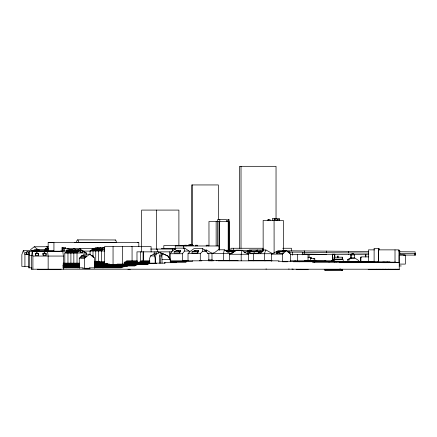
<?xml version="1.0" encoding="UTF-8"?>
<svg xmlns="http://www.w3.org/2000/svg" width="437" height="437" viewBox="0 0 437 437"><rect width="100%" height="100%" fill="white"/><g stroke="black" fill="none" stroke-linecap="round" stroke-linejoin="round"><path stroke-width="0.66" d="M300.918 269.268L300.918 269.673L300.918 269.208M377.781 262.38L377.787 261.867M382.812 262.692L382.817 262.178M363.442 262.293L373.318 262.435L373.324 261.921L331.776 261.331M334.092 261.632L334.19 257.191L342.275 257.191L342.373 259.108M342.275 257.191L342.182 259.108L334.097 259.108M45.175 250.756L45.191 250.423L48.261 250.472M200.288 260.829L200.288 253.657L202.435 251.493L202.637 248.593L194.055 248.593L190.068 251.493L188.025 253.657L188.025 260.829M182.382 260.829L182.382 253.744L184.501 251.057L184.747 248.15L176.559 248.15L172.293 251.057L170.168 253.744L170.168 259.54M169.922 259.857L169.922 258.535L167.939 255.945L160.494 252.63L159.652 255.945L159.401 263.156M63.409 269.208L63.409 256.06L62.764 251.204L32.267 251.204L31.606 256.06L31.606 269.208M170.343 262.561L170.343 259.562L167.562 255.945L162.444 253.536L161.521 253.536L160.543 259.562L160.543 263.156M59.727 251.373L29.071 251.401L28.449 255.317L28.449 267.815L31.863 267.815M211.989 260.365L211.989 253.52L214.999 252.318L218.309 249.778L224.334 249.778L223.504 253.52L223.504 260.365M334.097 259.988L334.19 257.191M160.494 252.63L159.254 252.63L156.025 253.984L155.408 258.535L155.408 263.156M334.879 259.988L334.977 259.414M229.518 260.829L229.518 254.258L232.834 252.679L236.308 250.215L242.032 250.215L241.175 254.258L241.175 260.829M162.444 253.536L161.93 255.945L162.056 263.156M206.302 251.728L206.674 250.062L203.986 250.062M156.025 253.984L153.961 253.984L150.486 255.945L149.596 258.535L149.596 263.156M53.609 251.57L53.177 250.363L23.407 250.363L21.85 254.602L21.85 266.417L28.897 266.417M247.413 253.722L272.672 253.722L265.904 249.98L264.341 253.722L264.319 260.829M86.165 256.585L86.608 255.754L81.511 255.754L80.905 256.585L80.905 257.83L84.609 257.83L86.165 256.585L84.609 256.585L84.002 255.754L83.407 256.585L82.719 255.754L82.145 256.585L81.511 255.754M176.947 250.538L178.678 250.538L177.93 251.532L176.947 250.538L176.078 251.532L174.15 251.597L174.15 252.957L179.492 252.957L180.563 251.597L180.41 250.406L177.198 250.406L174.15 251.597M178.678 250.538L177.93 251.532L180.563 251.597M180.41 250.406L179.492 251.597L179.492 252.957M38.511 249.576L37.953 250.215L39.494 250.215L38.511 249.576L34.714 249.576L33.731 250.215M192.023 253.127L192.023 251.668L195.749 250.385L198.414 250.385L198.737 251.668L197.245 253.165L192.105 253.045M194.634 250.969L195.459 251.668L196.197 250.969L194.634 250.969L193.799 251.668L192.023 251.668M353.009 253.509L351.528 254.891L351.528 258.048L350.474 258.043L350.474 254.891L352.227 253.509L353.009 253.509L354.675 254.891L354.675 258.01L351.528 258.048M77.016 263.626L77.016 253.007L80.79 249.554L86.406 253.007L86.406 254.334M248.74 253.149L251.302 250.811L247.637 251.319L247.637 253.149L248.74 253.149L248.74 251.319L251.302 250.811M258.262 253.149L260.578 251.035L252.351 251.035L250.04 251.455L250.04 253.149L258.262 253.149L258.262 251.455L260.578 251.035M260.774 253.149L263.293 250.849L259.742 251.335L259.742 253.149L260.774 253.149L260.774 251.335L263.293 250.849M257.606 249.98L256.448 251.035L254.143 251.45L254.126 253.149L253.493 253.722L253.493 260.365M230.326 251.04L231.217 250.264M229.556 253.28L231.943 253.28L234.5 251.04L226.339 251.04M277.511 253.531L279.756 251.625L276.326 251.876L276.326 253.531L277.511 253.531L277.511 251.876L279.756 251.625M271.601 261.299L271.601 254.121L282.362 254.121L286.388 250.701L290.671 254.121L290.671 261.763M104.186 248.669L101.389 251.002L101.389 262.227M35.588 250.412L36.604 249.576M79.272 268.28L79.272 258.158L81.255 256.574M82.249 255.782L84.232 254.203L89.651 254.203L94.654 257.852L94.654 268.28M79.272 258.158L84.658 258.158L89.651 254.203M30.464 249.713L34.244 246.774L48.278 246.714M79.376 250.352L76.065 252.805L75.694 252.805L75.694 251.057L79.376 250.352L75.049 251.057L75.049 252.805L75.443 252.805L75.443 251.057M70.412 250.685L71.788 249.975L70.155 251.188M71.362 249.98L67.549 250.232L67.549 252.805L69.062 251.996M68.997 252.242L67.964 253.007L67.964 263.156M70.554 251.089L72.624 249.554M71.936 252.242L70.903 253.007L70.903 263.156M75.557 249.554L73.487 251.089L73.449 252.805L73.831 252.805L73.831 251.057L76.71 250.674L73.449 251.057L73.831 251.057M77.229 251.188L78.665 250.417M79.004 250.352L75.694 252.805M74.869 252.242L73.837 253.007L73.837 263.626M76.426 251.089L78.496 249.554M78.081 250.352L74.388 251.057L74.476 252.739M95.337 248.915L95.337 250.598L94.572 250.598L94.572 248.915L103.165 248.926L100.761 250.598L100.106 250.598L100.106 248.915M96.867 248.762L93.086 248.762L93.086 250.598L94.436 249.86M94.13 250.221L93.015 251.002L93.015 256.148M95.801 249.052L98.035 247.495M96.856 250.221L95.741 251.002L95.741 261.763M97.97 249.445L100.761 247.495M96.473 248.915L96.473 250.598L97.62 250.035M97.347 248.915L97.347 250.598L98.784 250.035M99.155 250.527L98.472 251.002L98.472 261.763M100.783 249.39L103.493 247.495M101.034 249.959L102.509 248.915M100.133 250.188L99.204 250.598L99.204 248.915M331.492 260.813L334.289 259.108M64.802 263.156L64.802 253.007L66.517 251.936M69.144 250.286L70.319 249.554L80.79 249.554M175.226 251.597L177.198 250.406M90.071 255.039L90.071 251.002L96.014 247.495L104.847 247.495M29.312 254.066L26.318 254.066L25.756 252.493L27.012 251.756L28.82 252.247M115.144 240.137L115.428 239.973L115.996 240.618L116.439 242.393L115.996 242.562M194.787 250.936L195.749 250.385L194.585 251.029M347.721 261.337L347.721 259.518L350.19 258.114M347.721 259.518L348.879 259.518L351.348 258.114L354.959 258.114L358.695 260.534L358.695 261.845M244.354 252.788L249.38 249.98L265.904 249.98M271.601 254.121L278.172 250.701L286.388 250.701M25.756 252.493L27.842 251.756M35.271 253.547L36.664 252.93L38.489 253.547L38.489 255.241L35.495 255.241L35.271 253.547L36.97 252.93M42.902 253.547L44.345 252.93L46.093 253.547L46.093 255.241L43.126 255.241L42.902 253.547L44.65 252.93M115.428 239.973L77.66 239.853L76.923 240.547L76.409 242.573M350.474 258.043L350.938 257.901M324.593 269.776L341.248 269.776M74.388 251.057L78.076 250.352M75.049 251.057L78.36 250.352M45.311 249.194L48.267 248.943L45.306 248.877M226.437 251.499L231.943 251.499L234.5 251.04M72.165 251.057L72.471 251.057L72.471 252.805L72.165 252.805L72.165 251.057L75.574 250.505L75.268 250.505M72.842 251.057L76.257 250.505L72.842 251.057L72.842 252.805L73.154 252.805L73.154 251.057M278.975 251.887L285.492 251.466L278.975 251.887L278.975 253.531L283.056 253.531L283.056 251.887M339.325 269.208L340.658 269.006M233.331 252.679L233.331 251.483L235.188 251.209M68.538 251.057L68.909 251.057L68.909 252.805L68.538 252.805L68.538 251.057L71.783 250.674L71.411 250.674M69.188 251.057L69.554 251.057L69.554 252.805L69.188 252.805L69.188 251.057L72.427 250.674L72.061 250.674M73.771 250.674L70.215 251.057L70.215 252.805L69.887 252.805L69.887 251.057L73.088 250.674M70.898 251.057L70.898 252.805L70.494 252.805L70.494 251.057L74.689 250.674L71.439 251.057L71.439 252.805L71.815 252.805L71.815 251.057M45.306 249.063L46.191 248.97M45.748 249.762L45.153 249.806L45.142 250.756L45.257 249.806L45.748 249.713L45.306 249.62M45.164 249.156L48.092 248.937L45.164 249.063M67.549 250.232L71.788 249.975M66.806 250.232L67.232 250.232L67.232 252.805L66.806 252.805L66.806 250.232L71.04 249.986L70.619 249.98M66.249 250.232L66.664 250.232L66.664 252.805L66.249 252.805L66.249 250.232L70.466 249.986L70.057 249.986M313.531 258.933L314.804 258.873L314.804 260.905M45.142 250.423L45.164 249.806M137.606 242.568L138.813 242.557L138.813 246.637M399.249 264.09L405.356 264.09L405.356 255.192L399.249 255.213L399.243 269.673L368.216 269.678M104.705 250.494L104.225 248.811L104.623 248.811M382.686 262.211L390.126 262.178L390.126 262.692M378.333 262.233L384.647 262.205M382.845 262.205L388.045 262.178L388.045 262.692M387.772 262.697L389.187 262.692L389.187 262.178L390.126 262.178M384.063 262.708L387.171 262.692L387.171 262.178L388.045 262.178M78.605 242.568L48.152 242.568L48.152 250.756M116.439 242.393L78.818 242.453L78.289 240.547L77.66 239.853M48.152 242.568L53.931 242.562L53.931 251.433M29.071 251.401L29.7 255.541L32.311 255.536M74.596 242.562L138.813 242.557M184.906 245.589L163.815 245.589L163.815 248.456M186.266 245.589L193.596 245.589M218.959 245.965L175.259 245.965L175.259 249.347M263.243 248.26L230.927 248.26L230.927 250.308M282.679 248.26L291.479 248.26L291.479 250.991M161.308 248.456L175.592 248.456M63.108 251.089L63.108 248.544L94.294 248.544M67.227 248.544L68.953 248.544M93.239 248.915L92.038 248.915L92.038 250.598L92.786 250.598L92.786 248.915M150.667 249.057L175.395 249.057M45.475 249.576L37.997 249.582L34.244 246.774M374.575 249.866L368.467 249.866L368.467 261.659M225.082 250.264L239.41 250.264M79.731 250.319L82.101 250.319L82.598 250.904L82.598 252.482L80.239 252.482L79.731 250.319L80.239 250.904L80.239 252.482M31.54 250.565L35.921 250.565M398.571 250.63L399.751 250.63L399.751 254.667M80.239 250.904L82.598 250.904M398.457 250.931L399.697 250.931L399.697 254.88M90.071 251.002L104.733 251.002M60.339 251.089L66.566 251.089M69.887 251.057L70.215 251.057M82.686 251.089L90.546 251.089M184.501 251.057L189.106 251.057L189.822 251.952M82.97 251.275L83.374 251.275L82.156 250.947M247.637 251.319L248.74 251.319M259.742 251.335L260.774 251.335M233.331 251.483L234.451 251.483M250.04 251.455L258.262 251.455M202.435 251.493L206.422 251.493L207.318 252.99L208.842 253.657L208.842 260.829M195.459 251.668L198.737 251.668L198.414 250.385L197.245 251.668L197.245 253.165M83.636 251.827L84.712 251.827L85.122 253.007M171.861 251.854L136.983 251.854L136.983 262.227M276.326 251.876L277.511 251.876M288.589 252.1L289.862 252.1L289.862 253.476M288.77 252.127L302.388 252.127L302.388 254.842M302.317 252.504L368.817 253.078M74.388 252.805L74.771 252.805L74.771 251.057M64.802 253.007L86.406 253.007M414.932 253.449L399.68 253.334M36.664 252.93L38.489 253.547M44.345 252.93L46.093 253.547M211.989 253.52L230.731 253.52L227.808 252.318L224.334 249.778M188.025 253.657L200.288 253.657M207.477 253.657L213.147 253.586L210.142 252.286L206.674 250.062M170.168 253.744L182.382 253.744M229.518 254.258L248.604 254.258L248.604 260.829M290.387 254.569L309.101 254.569L309.101 257.289M23.407 250.363L24.925 254.602L28.897 254.602M350.474 254.891L354.675 254.891M399.473 251.756L415.15 251.865L415.123 255.126L415.003 253.449M91.311 255.814L93.015 255.814L93.622 256.524L93.622 257.48L92.322 256.524L93.622 256.524M150.486 255.945L154.545 255.945L155.162 258.535L155.162 263.156M159.652 255.945L161.04 255.945M32.267 251.204L32.912 256.06L63.409 256.06M368.79 256.88L360.929 256.88L360.929 261.905M307.992 257.289L310.488 257.289L310.488 260.829M361.388 257.497L360.438 257.497L360.438 261.9M311.04 257.934L311.69 257.934L310.341 257.896M162.056 259.562L170.343 259.562M208.427 259.9L212.404 259.9M183.185 260.365L188.314 260.365M248.762 260.365L272.06 260.365M304.294 260.365L314.198 260.365M126.572 260.829L137.3 260.829M141.135 260.829L149.804 260.829M170.168 260.829L201.899 260.829M208.706 260.829L213.371 260.829L213.371 260.365M279.106 260.829L218.058 260.829L218.09 260.365M290.387 260.829L332.136 260.829L332.136 261.293M94.376 261.299L99.407 261.293M126.386 261.293L137.3 261.293M140.424 261.293L149.804 261.293M170.179 261.293L192.553 261.293L192.553 260.829M278.325 261.299L339.636 261.293L339.636 261.763M104.689 261.763L94.627 261.763L94.627 261.293M124.955 261.763L136.989 261.763M139.676 261.763L149.831 261.763M170.179 261.763L186.233 261.763L186.233 261.293M287.475 261.763L282.362 261.763L282.362 254.121M373.318 262.435L372.308 262.418L372.313 261.905L372.308 262.418L373.466 262.418L373.466 261.905L355.057 261.708M94.561 262.227L104.563 262.227M124.687 262.227L149.831 262.227M170.496 262.227L186.031 262.227L186.031 261.763M395.594 262.692L395.594 262.178L394.616 262.178L394.616 262.692L390.104 262.681M395.256 262.648L399.243 262.648L339.21 262.692M94.561 262.692L104.711 262.692M124.141 262.692L149.449 262.692M63.185 263.156L79.561 263.156M94.534 263.156L104.711 263.156M124.141 263.156L165.104 263.156L165.104 262.692M63.185 263.626L79.561 263.626M94.534 263.626L107.923 263.626M63.185 264.09L79.501 264.09M94.567 264.09L109.709 264.09M117.143 264.09L148.127 264.09L148.127 263.626M63.278 264.554L79.223 264.554M94.665 264.554L147.919 264.554L147.919 264.09M62.917 265.019L79.354 265.019M94.392 265.019L136.885 265.019L136.885 264.554M62.917 265.483L79.354 265.483M94.9 265.483L135.841 265.483L135.841 265.019M62.928 265.953L79.354 265.953M95.026 265.953L134.913 265.953L134.913 265.483M399.167 265.953L401.259 265.953M62.928 266.417L79.354 266.417M94.72 266.417L127.495 266.417M63.179 266.881L79.31 266.881M94.567 266.881L124.048 266.881L124.048 266.417M62.983 267.346L79.217 267.346M94.474 267.346L122.409 267.346L122.409 266.881M62.983 267.815L83.145 267.815M89.274 267.815L121.284 267.815L121.284 267.346M82.637 268.28L89.989 268.28M89.989 268.744L84.658 268.744L84.658 258.158M399.243 269.208L31.382 269.208L31.382 267.815M341.843 270.678L341.843 269.492L341.636 270.612M342.166 269.492L342.351 270.612L325.008 270.612L324.778 269.711M127.954 269.673L130.27 269.673M308.254 269.673L296.264 269.673L296.264 269.208M324.199 269.776L341.434 269.711L341.663 270.612L341.663 269.492M63.108 248.544L64.589 248.544L64.589 251.089M73.411 248.544L74.847 248.544M79.49 248.544L80.708 248.544M131.674 246.61L132.067 246.61L132.067 260.829M378.77 262.129L384.615 262.145M388.542 262.162L395.594 262.178M45.164 248.877L48.42 248.888M282.641 250.778L304.36 250.936L304.152 254.192L326.434 254.4M79.731 250.532L82.101 250.319M302.142 254.181L326.488 254.4M403.706 255.044L415.123 255.126M348.442 251.324L368.817 251.499M228.48 250.314L249.303 250.488M326.281 251.138L348.677 251.324M243.928 252.023L245.944 252.045M348.469 254.58L351.332 254.602M354.019 254.629L368.79 254.755M326.313 254.4L348.65 254.58M304.125 250.936L326.515 251.138M352.632 261.681L373.466 261.905M362.524 262.304L373.466 262.418M344.329 261.572L346.454 261.588M345.924 261.594L348.66 261.616M313.75 260.927L326.155 261.108M332.158 261.195L378.797 261.883L378.792 262.391L367.058 262.222M313.93 261.075L316.077 261.108M331.798 261.435L338.943 261.539M342.766 261.55L344.864 261.566M355.265 261.779L383.828 262.195L383.817 262.708L367.058 262.462M346.65 261.921L350.649 261.982M102.564 248.915L103.165 248.926M45.311 250.139L48.267 250.417M287.743 251.783L289.862 252.1M291.927 269.012L293.243 269.208M310.516 258.065L314.804 258.873M405.356 255.192L399.309 254.023L399.309 250.931M161.521 253.536L162.668 254.072M248.604 254.258L245.266 252.679L242.032 250.215M104.225 248.811L104.705 249.063M184.747 248.15L189.106 251.057M46.923 246.719L47.327 247.025L46.803 247.025L48.278 248.123M202.637 248.593L206.422 251.493M37.325 250.363L37.751 251.57M153.961 253.984L154.545 255.945M82.353 251.504L82.598 252.482M45.869 253.547L46.093 255.241M38.265 253.547L38.489 255.241M47.535 251.204L48.152 256.06L48.152 269.208M348.671 252.253L348.677 252.903M304.354 251.865L304.36 252.515M415.063 253.449L415.063 255.126M398.976 262.97L398.976 249.866L378.579 249.866L378.579 261.659M397.566 269.208L397.566 269.673M395.327 269.208L395.327 269.673M395.01 249.866L395.01 262.315M390.825 269.208L390.825 269.673M388.881 269.208L388.881 269.673M388.739 269.208L388.739 269.673M385.663 269.208L385.663 269.673M385.554 269.208L385.554 269.673M383.162 269.208L383.162 269.673M382.648 269.208L382.648 269.673M380.021 269.208L380.021 269.673M379.147 249.866L379.147 248.347L374.116 248.347L374.116 261.812M378.939 269.208L378.955 269.673M378.404 248.347L378.404 261.812M376.399 269.208L376.399 269.673M367.446 262.227L367.446 262.692M366.747 261.714L366.747 262.227M365.829 254.312L365.829 256.896M365.709 254.312L365.709 256.896M364.737 261.714L364.737 262.227M363.824 261.714L363.824 262.227M359.427 261.714L359.427 262.227M358.515 261.714L358.515 262.227M357.286 261.714L357.286 262.227M356.434 261.714L356.434 262.227M356.264 261.714L356.264 262.227M355.439 261.714L355.439 262.227M354.101 262.227L354.101 262.692M348.879 259.518L348.879 261.337M348.163 262.227L348.163 262.692M347.765 261.714L347.765 262.227M347.366 261.714L347.366 262.227M347.213 261.714L347.213 262.227M346.727 261.714L346.727 262.227M344.662 262.227L344.662 262.692M343.225 261.632L343.225 259.644L332.633 259.644L332.633 261.632M342.695 261.763L342.695 262.227M342.193 269.492L342.193 270.678M341.821 269.492L341.821 270.612M341.013 261.714L341.013 262.227M340.56 262.227L340.56 262.692M340.407 261.714L340.407 262.227M339.478 262.227L339.478 262.692M336.048 261.763L336.048 262.227M334.818 257.48L334.818 254.219L332.349 254.219L332.349 260.736M334.638 254.219L334.638 257.48M334.218 261.763L334.218 262.227M333.284 259.644L333.316 261.632M332.519 254.219L332.519 260.736M330.028 261.293L330.028 261.763M329.028 261.763L329.028 262.227M325.439 260.829L325.439 261.293M324.92 260.829L324.92 261.293M314.766 261.763L314.766 262.227M313.99 261.763L313.99 262.227M313.602 260.365L313.602 260.829M312.553 261.763L312.553 262.227L367.757 262.227L367.757 261.714L293.467 261.763L293.467 261.293M311.22 260.365L311.22 260.829M310.969 260.365L310.969 260.829M308.03 254.569L308.03 260.829M299.318 261.293L299.318 261.763M299.11 261.293L299.11 261.763M299.023 261.293L299.023 261.763M297.581 254.569L297.581 260.829M295.155 260.829L295.155 261.293M294.953 260.829L294.953 261.293M293.839 261.293L293.839 261.763M292.369 252.127L292.369 255.175M288.923 268.744L288.923 269.208M283.351 250.734L283.351 220.439L263.145 220.439L263.145 250.062M279.352 220.368L279.352 218.342L272.513 218.342L272.513 220.439M279.024 220.439L279.024 219.521L277.053 219.521L277.053 220.439M277.566 219.521L277.566 220.439M276.037 218.899L276.037 166.322L239.547 166.322L239.547 248.26M275.971 220.439L275.971 219.521L274.075 219.521L274.114 253.427M274.567 219.521L274.567 220.439M274.491 218.342L274.491 219.39M270.033 220.439L270.033 219.521L267.892 219.521L267.892 220.439M268.526 219.521L268.526 220.439M266.122 268.744L266.122 269.208M265.549 260.365L265.549 260.829M262.839 248.915L262.839 250.199M253.176 260.365L253.176 260.829M241.022 166.322L241.022 248.26M237.957 260.829L237.957 260.365L199.436 260.365L199.436 260.829M233.282 248.26L233.282 250.308M231.943 251.499L231.943 253.28M229.179 250.658L229.179 221.504L208.968 221.504L208.99 245.916M229.097 250.669L229.097 219.505L227.688 219.505L227.688 221.504M228.447 219.505L228.404 250.658M228.201 221.504L228.201 250.658M226.426 221.521L226.426 219.489L217.692 219.489L217.692 221.504M219.8 219.489L219.8 221.504M219.593 221.504L219.593 249.98M219.39 221.504L219.39 249.98M218.992 221.504L218.959 250.019M218.358 219.669L218.358 184.944L191.641 184.944L191.641 244.174M217.5 221.504L217.5 245.916M216.266 260.365L216.266 260.829M216.146 221.504L216.146 245.916M211.552 260.365L211.552 260.829M208.394 245.965L208.394 245.239L206.237 245.239L206.237 245.965M206.909 245.239L206.909 245.965M197.529 245.965L197.529 245.239L195.372 245.239L195.372 245.965M196.044 245.239L196.044 245.965M192.575 184.944L192.575 245.539M192.204 245.589L192.204 244.338L188.948 244.338L188.948 245.589M190.543 244.338L190.543 245.589M186.708 245.965L186.708 245.239L184.545 245.239L184.545 245.965M185.222 245.239L185.222 245.965M183.409 245.965L183.409 248.669M178.897 245.556L178.897 210.088L141.643 210.088L141.643 246.916M176.144 262.227L176.144 262.692L164.339 262.692L164.339 263.156M174.702 262.227L174.702 262.692M173.642 262.227L173.642 262.692M172.62 249.057L172.62 251.1M169.72 251.854L169.72 258.267M158.402 251.854L158.402 253.138M157.38 249.057L157.38 251.778M156.61 210.088L156.61 249.647M156.413 263.156L156.413 263.626L124.135 263.626L124.135 264.09M156.096 251.854L156.096 254.421M154.212 251.854L154.212 253.799M151.098 252.023L151.098 246.61L104.53 246.61L104.53 263.888M144.625 263.156L144.625 263.626M143.849 262.227L143.849 262.692M143.565 251.854L143.565 260.933M143.385 262.692L143.385 263.156M143.101 251.854L143.101 260.933M142.844 263.156L142.844 263.626M142.041 263.156L142.041 263.626M141.43 246.61L141.43 252.023M140.523 251.854L140.523 262.227M138.873 263.626L138.873 264.09M138.447 264.09L138.447 264.554M138.414 264.09L138.414 264.554M137.376 263.626L137.376 264.09M133.919 263.626L133.919 264.09M129.931 264.09L129.931 264.554M128.893 264.554L128.893 265.019M125.545 264.09L125.545 264.554M124.867 264.09L124.867 264.554M122.666 246.61L122.666 264.09M113.052 246.61L113.052 264.554M107.01 264.09L107.01 264.554M106.579 263.626L106.579 264.09M104.585 264.554L104.585 265.019M103.181 267.346L103.181 267.815M102.389 267.346L102.389 267.815M100.756 248.915L100.756 250.598M99.543 248.915L99.543 250.598M98.931 248.915L98.931 250.598L98.604 250.598L98.604 248.915M97.981 248.915L97.981 250.598M96.817 248.915L96.817 250.598M96.08 248.921L96.08 250.598L95.785 250.598L95.785 248.921M95.097 261.293L95.097 261.763M94.245 248.762L94.245 250.598L93.939 250.598L93.939 248.762M93.387 248.762L93.387 250.598M84.609 256.585L84.609 257.83M77.884 265.953L77.884 266.417M77.415 267.346L77.415 267.815M76.065 251.057L76.065 252.805M74.301 266.417L74.301 266.881M73.443 266.417L73.443 266.881M72.608 264.554L72.608 265.019M70.248 266.881L70.248 267.346M68.434 265.483L68.434 265.953M67.975 250.232L67.975 252.805M67.926 265.483L67.926 265.953M66.544 267.346L66.544 267.815M65.992 265.019L65.992 265.483M65.561 248.62L65.561 247.386L61.983 247.386L61.983 251.089M65.14 266.881L65.14 267.346M64.955 265.019L64.955 265.483M64.709 267.346L64.709 267.815M62.873 247.386L62.873 251.089M60.934 269.208L60.934 269.673L37.615 269.673L37.615 269.208M60.639 269.208L60.639 269.673M43.126 253.547L43.126 255.241M38.112 269.208L38.112 269.673M35.495 253.547L35.495 255.241M32.912 256.06L32.912 269.208M29.7 255.541L29.7 267.815M26.318 252.493L26.318 254.066M24.925 254.602L24.925 266.417M388.597 262.162A243.546 0.59 0 0 1 384.068 262.145M389.946 262.162A242.726 0.59 0 0 1 385.418 262.145M353.052 261.676A153.939 2.065 0 0 1 348.584 261.616M352.544 261.681A154.709 2.076 0 0 1 348.054 261.626M326.515 252.067L326.488 252.723L326.515 252.067M338.096 256.115L337.462 256.115L337.462 257.584L338.096 257.595L338.096 256.115"/></g></svg>
